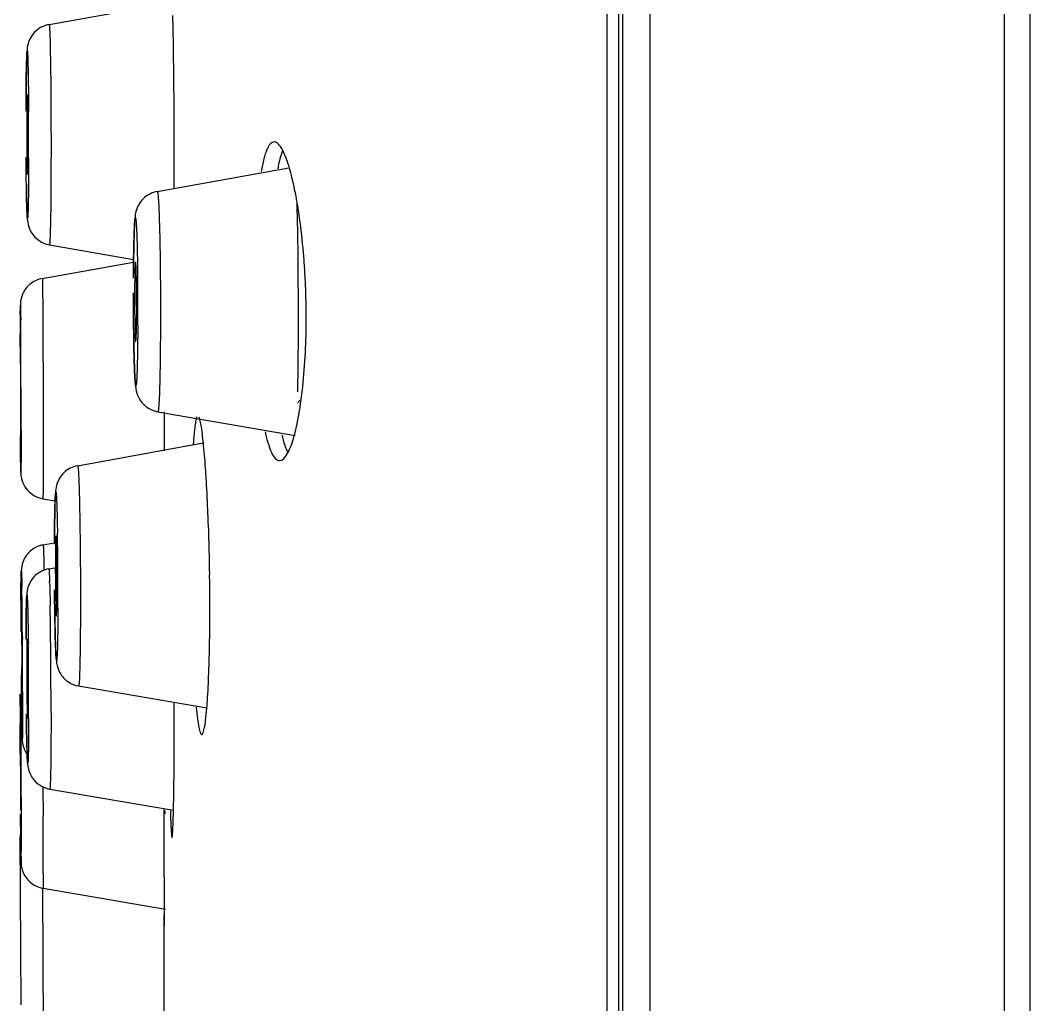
# Model space of a CAD drawing. Extents: x 60832 to 61252, y -30265 to -29968.
# Drawn here: x 61160.28 to 61179.28, y -30165.85 to -30147.32 of the extents above; entities that cross this region are included whole.
import ezdxf

# ---------------------------------------------------------------- set-up
doc = ezdxf.new("R2010")
doc.units = 0
doc.header["$LTSCALE"] = 7
doc.header["$MEASUREMENT"] = 0
doc.layers.get('0').update_dxf_attribs({"color": 2, "linetype": 'CONTINUOUS'})

msp = doc.modelspace()

# ---------------------------------------------------------------- linework, layer by layer
at = {"color": 7, "linetype": 'Continuous'}
for p, q in [((61172.127, -30044.965), (61172.127, -30243.512)), ((61178.808, -30243.395), (61178.808, -30045.082)), ((61171.624, -30243.081), (61171.624, -30045.396)), ((61179.282, -30045.452), (61179.282, -30243.025)), ((61171.548, -30242), (61171.548, -30046.477)), ((61171.323, -30048.508), (61171.323, -30239.969)), ((61160.821, -30147.402), (61163.143, -30146.988)), ((61163.176, -30149.267), (61163.175, -30149.153)), ((61163.177, -30149.784), (61163.177, -30149.674)), ((61162.857, -30150.544), (61165.333, -30150.1)), ((61160.828, -30151.547), (61162.412, -30151.824)), ((61160.693, -30152.181), (61162.411, -30151.873)), ((61165.515, -30152.874), (61165.515, -30152.818)), ((61165.515, -30152.923), (61165.515, -30152.874)), ((61160.277, -30153.464), (61160.277, -30153.235)), ((61160.277, -30153.463), (61160.277, -30153.797)), ((61162.868, -30154.689), (61165.455, -30155.138)), ((61162.991, -30154.836), (61162.991, -30154.692)), ((61162.991, -30155.424), (61162.991, -30154.836)), ((61160.28, -30154.886), (61160.281, -30155.075)), ((61160.294, -30155.045), (61160.294, -30155.275)), ((61161.358, -30155.705), (61163.724, -30155.277)), ((61160.704, -30156.326), (61160.933, -30156.366)), ((61160.709, -30157.195), (61160.917, -30157.157)), ((61160.814, -30157.645), (61160.921, -30157.625)), ((61160.319, -30158.926), (61160.319, -30158.971)), ((61160.295, -30159.744), (61160.297, -30159.974)), ((61160.323, -30159.959), (61160.323, -30160.062)), ((61161.376, -30159.851), (61163.789, -30160.265)), ((61160.277, -30160.073), (61160.277, -30160.096)), ((61160.277, -30160.134), (61160.277, -30160.1)), ((61160.277, -30160.218), (61160.277, -30160.134)), ((61160.323, -30160.062), (61160.323, -30160.141)), ((61160.323, -30160.141), (61160.323, -30160.218)), ((61163.176, -30160.309), (61163.176, -30160.166)), ((61160.323, -30160.218), (61160.323, -30160.292)), ((61160.277, -30160.494), (61160.278, -30160.813)), ((61160.278, -30160.6), (61160.278, -30160.564)), ((61160.278, -30160.657), (61160.278, -30160.6)), ((61160.279, -30161.121), (61160.278, -30160.657)), ((61160.278, -30160.813), (61160.279, -30161.138)), ((61160.705, -30161.745), (61160.707, -30162.294)), ((61160.834, -30161.79), (61163.163, -30162.189)), ((61160.288, -30162.728), (61160.285, -30162.264)), ((61162.99, -30162.731), (61162.989, -30162.167)), ((61163.005, -30162.255), (61163.006, -30162.198)), ((61160.285, -30162.377), (61160.286, -30162.534)), ((61160.294, -30165.851), (61160.277, -30162.69)), ((61162.991, -30164.172), (61162.99, -30162.731)), ((61160.695, -30163.654), (61160.709, -30166.342)), ((61160.708, -30163.658), (61163.011, -30164.053)), ((61162.99, -30166.641), (61162.985, -30164.171)), ((61162.99, -30164.574), (61162.991, -30164.172))]:
    msp.add_line(p, q, dxfattribs=at)
for centre, radius, start, end in [((61084.709, -30149.078), 78.463, 0.81215, 1.34958), ((61042.325, -30149.671), 120.851, 0.39326, 0.80851), ((61028.729, -30149.771), 134.448, 0.26333, 0.39607), ((61196.795, -30149.368), 36.395, 179.539, 179.9025), ((61064.577, -30149.622), 95.859, 0.18873, 0.33805), ((61205.716, -30149.397), 45.316, 179.8851, 180.0002), ((61114.484, -30149.55), 45.939, 359.9952, 0.4145), ((61059.765, -30149.641), 100.671, 0.00055, 0.19074), ((61025.513, -30149.788), 137.664, 0.04767, 0.2172), ((61206.339, -30149.401), 45.939, 179.9952, 180.4145), ((61121.876, -30149.569), 38.547, 359.5442, 0.0228), ((61065.243, -30149.643), 95.193, 359.83548, 0.00145), ((61037.196, -30149.793), 125.981, 359.68001, 0.00417), ((61168.168, -30150.696), 3.098, 167.1532, 169.1985), ((61167.527, -30150.551), 2.441, 166.136, 167.1076), ((61155.494, -30152.466), 10.142, 7.5967, 9.6178), ((61151.375, -30152.913), 14.286, 2.5761, 3.6871), ((61070.957, -30152.862), 94.557, 0.23366, 0.47736), ((61184.264, -30152.51), 21.834, 179.2316, 179.8365), ((61134.903, -30152.692), 27.566, 359.992, 0.6908), ((61104.977, -30152.764), 57.514, 0.31525, 0.56338), ((61151.013, -30152.93), 14.649, 2.1014, 2.5803), ((61189.62, -30152.539), 27.189, 179.8075, 180.0004), ((61189.996, -30152.543), 27.566, 179.992, 180.6908), ((61102.084, -30152.784), 60.407, 0.00091, 0.31858), ((61068.484, -30152.876), 97.031, 0.03417, 0.23577), ((61151.109, -30152.928), 14.552, 0.4239, 2.1067), ((61139.338, -30152.711), 23.132, 359.2404, 0.038), ((61256.442, -30153.334), 96.165, 179.72034, 179.94061), ((61105.37, -30152.785), 57.121, 359.7258, 0.0024), ((61151.555, -30152.924), 14.107, 0.2193, 0.419), ((61151.717, -30152.923), 13.945, 0.0002, 0.2193), ((60995.036, -30154.369), 165.256, 0.15929, 0.48795), ((61205.804, -30152.636), 43.395, 180.6435, 181.279), ((61205.398, -30153.929), 45.116, 179.7802, 180.0329), ((61038.983, -30154.571), 121.305, 0.00792, 0.25386), ((60828.705, -30155.115), 331.588, 0.01219, 0.20835), ((61415.636, -30153.702), 255.358, 180.2041, 180.3225), ((61158.749, -30153.547), 6.88, 350.862, 351.2749), ((61118.895, -30158.393), 44.953, 0.8084, 1.9944), ((61099.844, -30157.97), 61.143, 0.41984, 0.93294), ((61160.798, -30157.684), 0.497, 100.3236, 107.4066), ((61182.149, -30157.562), 21.21, 179.3322, 179.6706), ((61190.949, -30157.619), 30.01, 179.6586, 180.0086), ((61196.669, -30157.624), 35.731, 179.9995, 180.5427), ((61084.549, -30158.112), 76.438, 0.00296, 0.44205), ((61144.905, -30158.411), 15.934, 1.7386, 1.8847), ((61118.564, -30158.4), 45.283, 0.2811, 0.8106), ((61103.166, -30158.99), 57.151, 0.5998, 1.0156), ((61224.04, -30158.395), 63.75, 179.73383, 179.86663), ((61258.48, -30158.477), 98.19, 179.86774, 180.00193), ((61092.873, -30158.11), 68.114, 359.77543, 0.00136), ((61122.333, -30158.39), 41.514, 359.5806, 0.293), ((61031.422, -30159.834), 128.899, 0.40396, 0.64128), ((61049.29, -30160.24), 111.567, 359.93939, 0.98068), ((61292.793, -30158.472), 132.504, 180.00244, 180.15583), ((61182.859, -30158.945), 22.559, 179.5604, 180.0658), ((61120.68, -30159.394), 39.632, 0.4966, 0.8111), ((61132.789, -30158.506), 31.058, 358.0858, 359.654), ((60988.883, -30160.168), 171.44, 0.22064, 0.40004), ((61099.66, -30159.588), 60.653, 0.01584, 0.50772), ((61191.259, -30159.469), 30.859, 179.5447, 180.0349), ((61067.077, -30160.144), 93.359, 0.31784, 0.66481), ((61199.933, -30159.148), 39.632, 180.4966, 180.8111), ((61137.754, -30159.597), 22.559, 359.5604, 0.0658), ((61005.011, -30160.11), 155.312, 0.05583, 0.22208), ((61288.375, -30158.716), 128.084, 180.41104, 180.64159), ((61111.733, -30159.956), 48.69, 0.0055, 0.4027), ((61056.477, -30160.222), 103.959, 0.00806, 0.32837), ((61253.495, -30159.083), 93.202, 180.54783, 180.84518), ((61075.869, -30161.008), 84.416, 0.37888, 0.59575), ((61288.895, -30160.201), 128.618, 180.0069, 180.13088), ((61333.689, -30160.149), 173.411, 180.02288, 180.13715), ((61076.763, -30160.21), 83.673, 359.82452, 0.00152), ((61034.606, -30160.635), 128.57, 0.00147, 0.14529), ((61065.879, -30160.675), 97.297, 359.52253, 0.02531), ((61115.664, -30161.146), 47.51, 358.7816, 359.5902), ((60771.97, -30163.746), 388.74, 0.0539, 0.21399), ((61160.777, -30162.688), 0.5, 175.1652, 180.3), ((61111.338, -30162.961), 48.955, 359.8674, 0.0059), ((61160.793, -30163.164), 0.501, 250.533, 260.2308)]:
    msp.add_arc(centre, radius, start, end, dxfattribs=at)
for points, start_tangent, end_tangent in [([(61160.821, -30147.402), (61160.548, -30147.547), (61160.416, -30147.801), (61160.403, -30147.921), (61160.398, -30148.043), (61160.394, -30148.213), (61160.391, -30148.429), (61160.387, -30148.971)], (-0.984518, -0.175286), (-0.003581, -0.999994)), ([(61160.821, -30147.402), (61160.823, -30147.404), (61160.824, -30147.412), (61160.826, -30147.426), (61160.828, -30147.446), (61160.831, -30147.502), (61160.834, -30147.579), (61160.838, -30147.677), (61160.841, -30147.795), (61160.843, -30147.932), (61160.846, -30148.085), (61160.851, -30148.436), (61160.854, -30148.832), (61160.856, -30149.257), (61160.857, -30149.691)], (0.988289, 0.152596), (0, -1)), ([(61160.387, -30149.034), (61160.389, -30148.574), (61160.394, -30148.208), (61160.409, -30147.895), (61160.424, -30148.222), (61160.43, -30148.593), (61160.434, -30149.056)], (0.002897, 0.999996), (0.005926, -0.999982)), ([(61160.41, -30148.725), (61160.409, -30148.731), (61160.407, -30148.749), (61160.406, -30148.779), (61160.404, -30148.819), (61160.403, -30148.87), (61160.402, -30148.93), (61160.401, -30149.075)], (-0.972675, -0.232172), (-0.0082, -0.999966)), ([(61160.414, -30148.766), (61160.413, -30148.748), (61160.412, -30148.735), (61160.411, -30148.728), (61160.41, -30148.725)], (-0.046741, 0.998907), (-0.972675, -0.232172)), ([(61160.422, -30149.217), (61160.42, -30149.069), (61160.414, -30148.766)], (-0.007343, 0.999973), (-0.046741, 0.998907)), ([(61160.857, -30149.691), (61160.856, -30150.063), (61160.855, -30150.417), (61160.852, -30150.738), (61160.849, -30151.017), (61160.844, -30151.244), (61160.842, -30151.335), (61160.839, -30151.411), (61160.836, -30151.471), (61160.834, -30151.513), (61160.831, -30151.539), (61160.828, -30151.547)], (0, -1), (-0.980888, 0.194573)), ([(61165.058, -30149.61), (61164.987, -30149.645), (61164.954, -30149.69), (61164.922, -30149.752), (61164.863, -30149.927), (61164.812, -30150.167)], (-0.999994, -0.003438), (-0.174135, -0.984722)), ([(61165.266, -30149.874), (61165.213, -30149.759), (61165.161, -30149.676), (61165.058, -30149.61)], (-0.375745, 0.926723), (-0.999994, -0.003438)), ([(61160.436, -30149.916), (61160.433, -30150.376), (61160.428, -30150.742), (61160.414, -30151.055), (61160.398, -30150.729), (61160.392, -30150.358), (61160.388, -30149.895)], (-0.002897, -0.999996), (-0.005937, 0.999982)), ([(61160.401, -30149.733), (61160.403, -30149.932), (61160.404, -30150.017), (61160.406, -30150.089), (61160.407, -30150.148), (61160.409, -30150.19), (61160.41, -30150.205), (61160.411, -30150.216), (61160.412, -30150.223), (61160.412, -30150.225)], (0.007343, -0.999973), (0.993403, -0.114672)), ([(61160.412, -30150.225), (61160.414, -30150.219), (61160.415, -30150.201), (61160.417, -30150.172), (61160.418, -30150.132), (61160.419, -30150.081), (61160.42, -30150.021), (61160.422, -30149.875)], (0.993403, -0.114672), (0.0082, 0.999966)), ([(61165.219, -30149.771), (61165.203, -30149.813), (61165.157, -30149.967)], (-0.379863, -0.925043), (-0.23981, -0.97082)), ([(61165.42, -30150.396), (61165.383, -30150.242), (61165.266, -30149.874)], (-0.219138, 0.975694), (-0.375745, 0.926723)), ([(61160.393, -30150.41), (61160.399, -30150.768), (61160.407, -30151.005), (61160.413, -30151.087), (61160.451, -30151.245), (61160.599, -30151.443), (61160.828, -30151.547)], (0.012989, -0.999916), (0.985088, -0.172052)), ([(61165.493, -30150.772), (61165.476, -30150.672), (61165.42, -30150.396)], (-0.168041, 0.98578), (-0.219138, 0.975694)), ([(61162.857, -30150.544), (61162.591, -30150.683), (61162.456, -30150.919), (61162.436, -30151.052), (61162.428, -30151.181), (61162.421, -30151.349), (61162.416, -30151.56), (61162.409, -30152.086)], (-0.984318, -0.176402), (-0.00647, -0.999979)), ([(61162.857, -30150.544), (61162.862, -30150.554), (61162.868, -30150.587), (61162.874, -30150.643), (61162.879, -30150.72), (61162.885, -30150.818), (61162.89, -30150.936), (61162.899, -30151.226), (61162.907, -30151.577), (61162.912, -30151.974), (61162.916, -30152.399), (61162.917, -30152.833)], (0.986648, 0.162867), (0, -1)), ([(61165.512, -30152.074), (61165.508, -30151.715), (61165.489, -30150.785)], (-0.008361, 0.999965), (-0.029824, 0.999555)), ([(61162.409, -30152.177), (61162.413, -30151.717), (61162.417, -30151.519), (61162.422, -30151.35), (61162.427, -30151.215), (61162.433, -30151.116), (61162.436, -30151.081), (61162.439, -30151.056), (61162.442, -30151.042), (61162.446, -30151.037), (61162.449, -30151.043), (61162.452, -30151.06), (61162.459, -30151.123), (61162.465, -30151.226), (61162.471, -30151.364), (61162.481, -30151.736), (61162.488, -30152.199)], (0.004827, 0.999988), (0.009875, -0.999951)), ([(61165.632, -30151.994), (61165.615, -30151.768), (61165.547, -30151.125)], (-0.064385, 0.997925), (-0.132479, 0.991186)), ([(61162.448, -30151.868), (61162.445, -30151.874), (61162.443, -30151.892), (61162.44, -30151.922), (61162.438, -30151.962), (61162.436, -30152.013), (61162.435, -30152.073), (61162.432, -30152.217)], (-0.977486, -0.210999), (-0.013664, -0.999907)), ([(61162.454, -30151.909), (61162.451, -30151.878), (61162.449, -30151.87), (61162.448, -30151.868)], (-0.07775, 0.996973), (-0.977486, -0.210999)), ([(61162.467, -30152.36), (61162.462, -30152.083), (61162.454, -30151.909)], (-0.012237, 0.999925), (-0.07775, 0.996973)), ([(61160.693, -30152.181), (61160.469, -30152.282), (61160.321, -30152.477), (61160.281, -30152.657), (61160.28, -30152.713), (61160.278, -30152.91), (61160.277, -30153.233)], (-0.984349, -0.176228), (-0.001214, -0.999999)), ([(61160.693, -30152.181), (61160.694, -30152.185), (61160.694, -30152.198), (61160.695, -30152.22), (61160.696, -30152.251), (61160.696, -30152.29), (61160.697, -30152.338), (61160.699, -30152.458), (61160.7, -30152.608), (61160.701, -30152.787), (61160.703, -30152.991), (61160.704, -30153.216), (61160.706, -30153.717), (61160.708, -30154.253), (61160.709, -30154.79), (61160.709, -30155.29)], (0.980642, 0.195809), (0, -1)), ([(61162.49, -30153.059), (61162.488, -30153.33), (61162.485, -30153.578), (61162.48, -30153.793), (61162.475, -30153.967), (61162.468, -30154.096), (61162.465, -30154.141), (61162.461, -30154.173), (61162.454, -30154.198), (61162.446, -30154.169), (61162.438, -30154.086), (61162.431, -30153.953), (61162.425, -30153.775), (61162.419, -30153.557), (61162.415, -30153.307), (61162.411, -30153.033), (61162.409, -30152.744), (61162.408, -30152.453)], (-0.004827, -0.999988), (0, 1)), ([(61160.278, -30152.865), (61160.282, -30152.677), (61160.286, -30152.962)], (0.005747, 0.999983), (0.009069, -0.999959)), ([(61162.432, -30152.876), (61162.435, -30153.075), (61162.438, -30153.159), (61162.44, -30153.232), (61162.443, -30153.29), (61162.446, -30153.333), (61162.449, -30153.359), (61162.452, -30153.368)], (0.012237, -0.999925), (0.990565, -0.137042)), ([(61162.917, -30152.833), (61162.916, -30153.206), (61162.913, -30153.56), (61162.909, -30153.881), (61162.903, -30154.16), (61162.896, -30154.387), (61162.892, -30154.478), (61162.887, -30154.554), (61162.883, -30154.614), (61162.878, -30154.656), (61162.873, -30154.681), (61162.868, -30154.689)], (0, -1), (-0.982822, 0.184554)), ([(61165.502, -30154.316), (61165.507, -30154.01), (61165.515, -30152.923)], (0.02108, 0.999778), (0.000529, 1)), ([(61165.549, -30154.59), (61165.596, -30154.222), (61165.661, -30152.923)], (0.151725, 0.988423), (0, 1)), ([(61162.452, -30153.368), (61162.454, -30153.362), (61162.456, -30153.344), (61162.459, -30153.315), (61162.461, -30153.275), (61162.463, -30153.224), (61162.465, -30153.164), (61162.467, -30153.018)], (0.990565, -0.137042), (0.013664, 0.999907)), ([(61160.284, -30153.655), (61160.283, -30153.661), (61160.283, -30153.669), (61160.283, -30153.681), (61160.283, -30153.712), (61160.283, -30153.756)], (-0.974561, -0.224121), (-0.004159, -0.999991)), ([(61160.287, -30154.034), (61160.287, -30153.88), (61160.286, -30153.814), (61160.286, -30153.758), (61160.285, -30153.714), (61160.285, -30153.681), (61160.284, -30153.67), (61160.284, -30153.661), (61160.284, -30153.655)], (-0.004414, 0.99999), (-0.974561, -0.224121)), ([(61162.42, -30153.605), (61162.43, -30153.938), (61162.443, -30154.166), (61162.454, -30154.257), (61162.502, -30154.414), (61162.65, -30154.594), (61162.868, -30154.689)], (0.023192, -0.999731), (0.985269, -0.171011)), ([(61165.54, -30154.469), (61165.529, -30154.487), (61165.496, -30154.528)], (-0.491465, -0.870897), (-0.742524, -0.66982)), ([(61160.287, -30154.855), (61160.287, -30154.85), (61160.288, -30154.834), (61160.288, -30154.809), (61160.288, -30154.774), (61160.288, -30154.731), (61160.288, -30154.679), (61160.289, -30154.555)], (0.992512, -0.122145), (0, 1)), ([(61165.485, -30154.94), (61165.499, -30154.87), (61165.541, -30154.639)], (0.212909, 0.977072), (0.158845, 0.987303)), ([(61163.604, -30154.783), (61163.584, -30154.845), (61163.566, -30154.954), (61163.55, -30155.107), (61163.535, -30155.302)], (-0.460255, -0.887787), (-0.063609, -0.997975)), ([(61163.73, -30155.324), (61163.687, -30154.974), (61163.665, -30154.86), (61163.643, -30154.791)], (-0.098127, 0.995174), (-0.416398, 0.909183)), ([(61165.409, -30155.23), (61165.429, -30155.165), (61165.485, -30154.94)], (0.300438, 0.953801), (0.212909, 0.977072)), ([(61160.281, -30155.075), (61160.283, -30155.379), (61160.285, -30155.616), (61160.287, -30155.775), (61160.291, -30155.875)], (0.005366, -0.999986), (0.089982, -0.995943)), ([(61160.294, -30155.275), (61160.289, -30155.833), (61160.282, -30155.14)], (-0.001214, -0.999999), (-0.005683, 0.999984)), ([(61164.887, -30155.069), (61164.948, -30155.301), (61165.014, -30155.471), (61165.085, -30155.575), (61165.159, -30155.609)], (0.213984, -0.976837), (0.999996, -0.002759)), ([(61165.159, -30155.609), (61165.286, -30155.513), (61165.349, -30155.394), (61165.409, -30155.23)], (0.999996, -0.002759), (0.300438, 0.953801)), ([(61165.204, -30155.126), (61165.219, -30155.187), (61165.266, -30155.344)], (0.231284, -0.972886), (0.328087, -0.944647)), ([(61160.709, -30155.29), (61160.709, -30155.515), (61160.709, -30155.719), (61160.709, -30155.899), (61160.708, -30156.049), (61160.707, -30156.169), (61160.707, -30156.217), (61160.706, -30156.256), (61160.706, -30156.287), (61160.705, -30156.309), (61160.705, -30156.322), (61160.704, -30156.326)], (0, -1), (-0.987914, 0.155004)), ([(61163.781, -30155.991), (61163.769, -30155.805), (61163.73, -30155.324)], (-0.059796, 0.998211), (-0.098127, 0.995174)), ([(61165.266, -30155.344), (61165.278, -30155.376), (61165.313, -30155.459)], (0.328087, -0.944647), (0.434591, -0.900628)), ([(61161.358, -30155.705), (61161.097, -30155.84), (61160.96, -30156.08), (61160.941, -30156.209), (61160.934, -30156.325), (61160.93, -30156.481), (61160.926, -30156.679), (61160.921, -30157.178)], (-0.984036, -0.177972), (-0.004001, -0.999992)), ([(61161.358, -30155.705), (61161.36, -30155.708), (61161.363, -30155.717), (61161.368, -30155.755), (61161.372, -30155.817), (61161.377, -30155.905), (61161.382, -30156.015), (61161.386, -30156.147), (61161.39, -30156.3), (61161.394, -30156.471), (61161.401, -30156.858), (61161.406, -30157.292), (61161.41, -30157.75), (61161.411, -30158.209)], (0.981934, 0.189226), (0, -1)), ([(61160.291, -30155.875), (61160.414, -30156.164), (61160.704, -30156.326)], (0.089982, -0.995943), (0.985259, -0.171071)), ([(61163.82, -30156.829), (61163.812, -30156.607), (61163.781, -30155.991)], (-0.035145, 0.999382), (-0.059796, 0.998211)), ([(61160.922, -30157.183), (61160.923, -30156.987), (61160.924, -30156.805), (61160.927, -30156.642), (61160.929, -30156.501), (61160.933, -30156.385), (61160.936, -30156.296), (61160.941, -30156.235), (61160.945, -30156.204), (61160.947, -30156.199), (61160.949, -30156.203), (61160.952, -30156.214), (61160.954, -30156.232), (61160.956, -30156.258), (61160.958, -30156.291), (61160.961, -30156.332), (61160.963, -30156.379), (61160.967, -30156.494), (61160.971, -30156.633), (61160.978, -30156.975)], (0.004006, 0.999992), (0.01648, -0.999864)), ([(61160.951, -30157.03), (61160.949, -30157.035), (61160.947, -30157.049), (61160.946, -30157.073), (61160.944, -30157.106), (61160.943, -30157.147), (61160.942, -30157.196), (61160.94, -30157.315)], (-0.981923, -0.18928), (-0.011772, -0.999931)), ([(61160.958, -30157.1), (61160.956, -30157.07), (61160.954, -30157.047), (61160.952, -30157.034), (61160.951, -30157.03)], (-0.048063, 0.998844), (-0.981923, -0.18928)), ([(61160.964, -30157.302), (61160.962, -30157.241), (61160.958, -30157.1)], (-0.021304, 0.999773), (-0.048063, 0.998844)), ([(61160.649, -30157.21), (61160.467, -30157.312), (61160.343, -30157.478), (61160.299, -30157.643), (61160.295, -30157.705), (61160.292, -30157.857), (61160.291, -30158.099)], (-0.954292, -0.298877), (-0.004683, -0.999989)), ([(61160.709, -30157.195), (61160.71, -30157.203), (61160.712, -30157.226), (61160.714, -30157.265), (61160.716, -30157.32)], (0.981871, 0.18955), (0.030138, -0.999546)), ([(61160.716, -30157.32), (61160.718, -30157.389), (61160.723, -30157.68)], (0.030138, -0.999546), (0.016043, -0.999871)), ([(61160.97, -30157.936), (61160.969, -30157.768), (61160.964, -30157.302)], (0, 1), (-0.021304, 0.999773)), ([(61160.292, -30157.88), (61160.294, -30157.79), (61160.294, -30157.755), (61160.295, -30157.727), (61160.296, -30157.707), (61160.297, -30157.695), (61160.298, -30157.69), (61160.299, -30157.692), (61160.301, -30157.72), (61160.303, -30157.778), (61160.306, -30157.864), (61160.308, -30157.977)], (0.01149, 0.999934), (0.018137, -0.999836)), ([(61160.814, -30157.645), (61160.566, -30157.768), (61160.423, -30157.999), (61160.396, -30158.23), (61160.39, -30158.529), (61160.387, -30158.969)], (-0.98395, -0.178446), (-0.003153, -0.999995)), ([(61160.814, -30157.645), (61160.816, -30157.649), (61160.819, -30157.665)], (0.982292, 0.187359), (0.110472, -0.993879)), ([(61160.819, -30157.665), (61160.822, -30157.698), (61160.83, -30157.887)], (0.110472, -0.993879), (0.032936, -0.999457)), ([(61160.29, -30158.25), (61160.29, -30158.143), (61160.292, -30157.88)], (0.002427, 0.999997), (0.01149, 0.999934)), ([(61160.831, -30157.928), (61160.834, -30158.014), (61160.841, -30158.33)], (0.030388, -0.999538), (0.0183, -0.999833)), ([(61160.987, -30158.377), (61160.985, -30158.604), (61160.983, -30158.811), (61160.98, -30158.99), (61160.977, -30159.138), (61160.972, -30159.25), (61160.97, -30159.292), (61160.968, -30159.324), (61160.965, -30159.346), (61160.964, -30159.353), (61160.963, -30159.358), (61160.96, -30159.359), (61160.957, -30159.351), (61160.955, -30159.331), (61160.952, -30159.302), (61160.947, -30159.214), (61160.942, -30159.089), (61160.937, -30158.929), (61160.933, -30158.739), (61160.929, -30158.525), (61160.923, -30158.043)], (-0.004006, -0.999992), (-0.007809, 0.99997)), ([(61160.94, -30157.963), (61160.943, -30158.189), (61160.945, -30158.286), (61160.947, -30158.37), (61160.95, -30158.438), (61160.952, -30158.488), (61160.953, -30158.506), (61160.955, -30158.519), (61160.956, -30158.527), (61160.957, -30158.53)], (0.009481, -0.999955), (0.988414, -0.151784)), ([(61160.957, -30158.53), (61160.959, -30158.527), (61160.96, -30158.519), (61160.961, -30158.506), (61160.962, -30158.487), (61160.964, -30158.435), (61160.966, -30158.363), (61160.968, -30158.275), (61160.969, -30158.172), (61160.97, -30157.936)], (0.988414, -0.151784), (0, 1)), ([(61160.387, -30158.973), (61160.389, -30158.62), (61160.393, -30158.351), (61160.395, -30158.255), (61160.398, -30158.187), (61160.4, -30158.164), (61160.401, -30158.148), (61160.403, -30158.14), (61160.404, -30158.14), (61160.406, -30158.147), (61160.408, -30158.162), (61160.409, -30158.184), (61160.411, -30158.214), (61160.413, -30158.251), (61160.415, -30158.295), (61160.418, -30158.403), (61160.421, -30158.537), (61160.424, -30158.693), (61160.43, -30159.061)], (0.003156, 0.999995), (0.011701, -0.999932)), ([(61161.411, -30158.209), (61161.41, -30158.546), (61161.408, -30158.862), (61161.405, -30159.147), (61161.401, -30159.391), (61161.396, -30159.589), (61161.393, -30159.668), (61161.39, -30159.734), (61161.387, -30159.785), (61161.383, -30159.822), (61161.38, -30159.844), (61161.376, -30159.851)], (0, -1), (-0.98717, 0.15967)), ([(61160.927, -30158.404), (61160.929, -30158.563), (61160.938, -30158.975)], (0.01308, -0.999914), (0.027519, -0.999621)), ([(61160.303, -30158.671), (61160.302, -30158.678), (61160.302, -30158.697), (61160.301, -30158.729), (61160.301, -30158.772)], (-0.979182, -0.202984), (-0.008317, -0.999965)), ([(61160.305, -30158.698), (61160.304, -30158.678), (61160.303, -30158.671)], (-0.034193, 0.999415), (-0.979182, -0.202984)), ([(61160.308, -30158.833), (61160.307, -30158.79), (61160.305, -30158.698)], (-0.014931, 0.999889), (-0.034193, 0.999415)), ([(61160.408, -30158.97), (61160.406, -30158.974), (61160.405, -30158.987), (61160.404, -30159.007), (61160.403, -30159.036), (61160.402, -30159.073), (61160.402, -30159.116), (61160.4, -30159.224)], (-0.987164, -0.159711), (-0.008266, -0.999966)), ([(61160.422, -30159.614), (61160.419, -30159.36), (61160.418, -30159.249), (61160.416, -30159.153), (61160.414, -30159.074), (61160.412, -30159.017), (61160.411, -30158.996), (61160.41, -30158.981), (61160.409, -30158.972), (61160.408, -30158.97)], (-0.006967, 0.999976), (-0.987164, -0.159711)), ([(61160.938, -30158.975), (61160.946, -30159.213), (61160.957, -30159.374), (61160.971, -30159.463), (61161.041, -30159.63), (61161.184, -30159.775), (61161.376, -30159.851)], (0.027519, -0.999621), (0.985548, -0.169394)), ([(61160.399, -30159.488), (61160.4, -30159.66), (61160.401, -30159.836), (61160.402, -30160.006), (61160.404, -30160.159), (61160.407, -30160.289), (61160.408, -30160.342), (61160.409, -30160.387), (61160.411, -30160.422), (61160.412, -30160.448), (61160.414, -30160.464), (61160.415, -30160.469)], (0, -1), (0.982273, -0.187454)), ([(61163.795, -30160.212), (61163.805, -30160.066), (61163.829, -30159.544)], (0.076069, 0.997103), (0.034067, 0.99942)), ([(61160.305, -30159.709), (61160.306, -30159.778), (61160.307, -30159.829), (61160.308, -30159.847), (61160.308, -30159.86), (61160.309, -30159.868), (61160.309, -30159.871)], (0.014931, -0.999889), (0.989544, -0.144231)), ([(61160.309, -30159.871), (61160.31, -30159.864), (61160.311, -30159.845), (61160.312, -30159.813), (61160.312, -30159.77)], (0.989544, -0.144231), (0.008317, 0.999965)), ([(61160.415, -30160.469), (61160.416, -30160.467), (61160.417, -30160.46), (61160.417, -30160.449), (61160.418, -30160.433), (61160.42, -30160.388), (61160.421, -30160.327), (61160.422, -30160.251), (61160.422, -30160.161), (61160.423, -30159.951)], (0.982273, -0.187454), (0, 1)), ([(61160.277, -30160.1), (61160.277, -30160.057), (61160.278, -30160.007)], (0.002737, 0.999996), (0.10154, -0.994831)), ([(61160.278, -30160.007), (61160.279, -30160.042), (61160.28, -30160.13)], (0.10154, -0.994831), (0.010753, -0.999942)), ([(61160.323, -30160.292), (61160.322, -30160.541), (61160.321, -30160.641), (61160.32, -30160.723), (61160.318, -30160.786), (61160.318, -30160.81), (61160.317, -30160.828), (61160.316, -30160.841), (61160.315, -30160.849), (61160.315, -30160.852), (61160.314, -30160.85), (61160.312, -30160.829), (61160.31, -30160.787), (61160.308, -30160.726), (61160.306, -30160.644), (61160.305, -30160.545), (61160.303, -30160.428), (61160.301, -30160.296), (61160.299, -30160.15)], (-0.002427, -0.999997), (-0.0113, 0.999936)), ([(61160.857, -30160.358), (61160.857, -30160.658), (61160.855, -30160.937), (61160.853, -30161.185), (61160.851, -30161.396), (61160.847, -30161.566), (61160.845, -30161.634), (61160.843, -30161.69), (61160.841, -30161.734), (61160.839, -30161.765), (61160.837, -30161.784), (61160.834, -30161.79)], (0, -1), (-0.987369, 0.15844)), ([(61163.592, -30160.25), (61163.616, -30160.472), (61163.642, -30160.635), (61163.668, -30160.733), (61163.682, -30160.758), (61163.695, -30160.767)], (0.092004, -0.995759), (0.999998, 0.002121)), ([(61163.695, -30160.767), (61163.709, -30160.758), (61163.722, -30160.731), (61163.748, -30160.625), (61163.773, -30160.45), (61163.795, -30160.212)], (0.999998, 0.002121), (0.076069, 0.997103)), ([(61160.283, -30160.45), (61160.287, -30161.059), (61160.294, -30162.956)], (0.007248, -0.999974), (0, -1)), ([(61160.303, -30160.458), (61160.308, -30160.731), (61160.315, -30160.89)], (0.015435, -0.999881), (0.088911, -0.99604)), ([(61160.436, -30160.466), (61160.434, -30160.818), (61160.43, -30161.087), (61160.427, -30161.184), (61160.424, -30161.252), (61160.423, -30161.275), (61160.421, -30161.29), (61160.42, -30161.299), (61160.418, -30161.299), (61160.417, -30161.292), (61160.415, -30161.278), (61160.413, -30161.256), (61160.411, -30161.226), (61160.41, -30161.19), (61160.408, -30161.146), (61160.405, -30161.038), (61160.401, -30160.906), (61160.398, -30160.75), (61160.393, -30160.383)], (-0.003156, -0.999995), (-0.011772, 0.999931)), ([(61160.394, -30160.472), (61160.396, -30160.613), (61160.403, -30160.975)], (0.012885, -0.999917), (0.023987, -0.999712)), ([(61160.315, -30160.89), (61160.321, -30160.93), (61160.407, -30161.14)], (0.088911, -0.99604), (0.579841, -0.814729)), ([(61160.283, -30160.987), (61160.282, -30160.992), (61160.282, -30161.008), (61160.282, -30161.033), (61160.282, -30161.067)], (-0.889631, -0.45668), (0, -1)), ([(61160.289, -30162.107), (61160.288, -30161.816), (61160.287, -30161.626), (61160.286, -30161.431), (61160.285, -30161.253), (61160.285, -30161.176), (61160.284, -30161.111), (61160.284, -30161.058), (61160.283, -30161.019), (61160.283, -30161.005), (61160.283, -30160.995), (61160.283, -30160.989), (61160.283, -30160.987)], (0, 1), (-0.889631, -0.45668)), ([(61160.403, -30160.975), (61160.409, -30161.183), (61160.417, -30161.32), (61160.432, -30161.415), (61160.509, -30161.584), (61160.65, -30161.719), (61160.834, -30161.79)], (0.023987, -0.999712), (0.985636, -0.168885)), ([(61160.288, -30162.187), (61160.288, -30162.182), (61160.288, -30162.166), (61160.289, -30162.141), (61160.289, -30162.107)], (0.987848, 0.15542), (0, 1)), ([(61163.104, -30162.2), (61163.111, -30162.417), (61163.115, -30162.504), (61163.119, -30162.576), (61163.123, -30162.632), (61163.126, -30162.672), (61163.13, -30162.697), (61163.134, -30162.705)], (0.027864, -0.999612), (0.999912, 0.013258)), ([(61163.134, -30162.705), (61163.138, -30162.696), (61163.142, -30162.669), (61163.146, -30162.625), (61163.15, -30162.564), (61163.154, -30162.486), (61163.157, -30162.392), (61163.164, -30162.156)], (0.999912, 0.013258), (0.021922, 0.99976)), ([(61160.286, -30162.534), (61160.289, -30162.883), (61160.291, -30163.104), (61160.305, -30163.277), (61160.419, -30163.498), (61160.626, -30163.637)], (0.006489, -0.999979), (0.942901, -0.333073)), ([(61160.294, -30163.074), (61160.293, -30163.164), (61160.292, -30163.133), (61160.29, -30162.984), (61160.288, -30162.728)], (-0.002737, -0.999996), (-0.007264, 0.999974)), ([(61160.709, -30163.38), (61160.709, -30163.5), (61160.709, -30163.548), (61160.709, -30163.587), (61160.709, -30163.618), (61160.709, -30163.64), (61160.708, -30163.654), (61160.708, -30163.658)], (0, -1), (-0.981791, 0.189967))]:
    msp.add_spline(points, degree=3, dxfattribs=dict(at, start_tangent=start_tangent, end_tangent=end_tangent))

doc.saveas('drawing.dxf')
